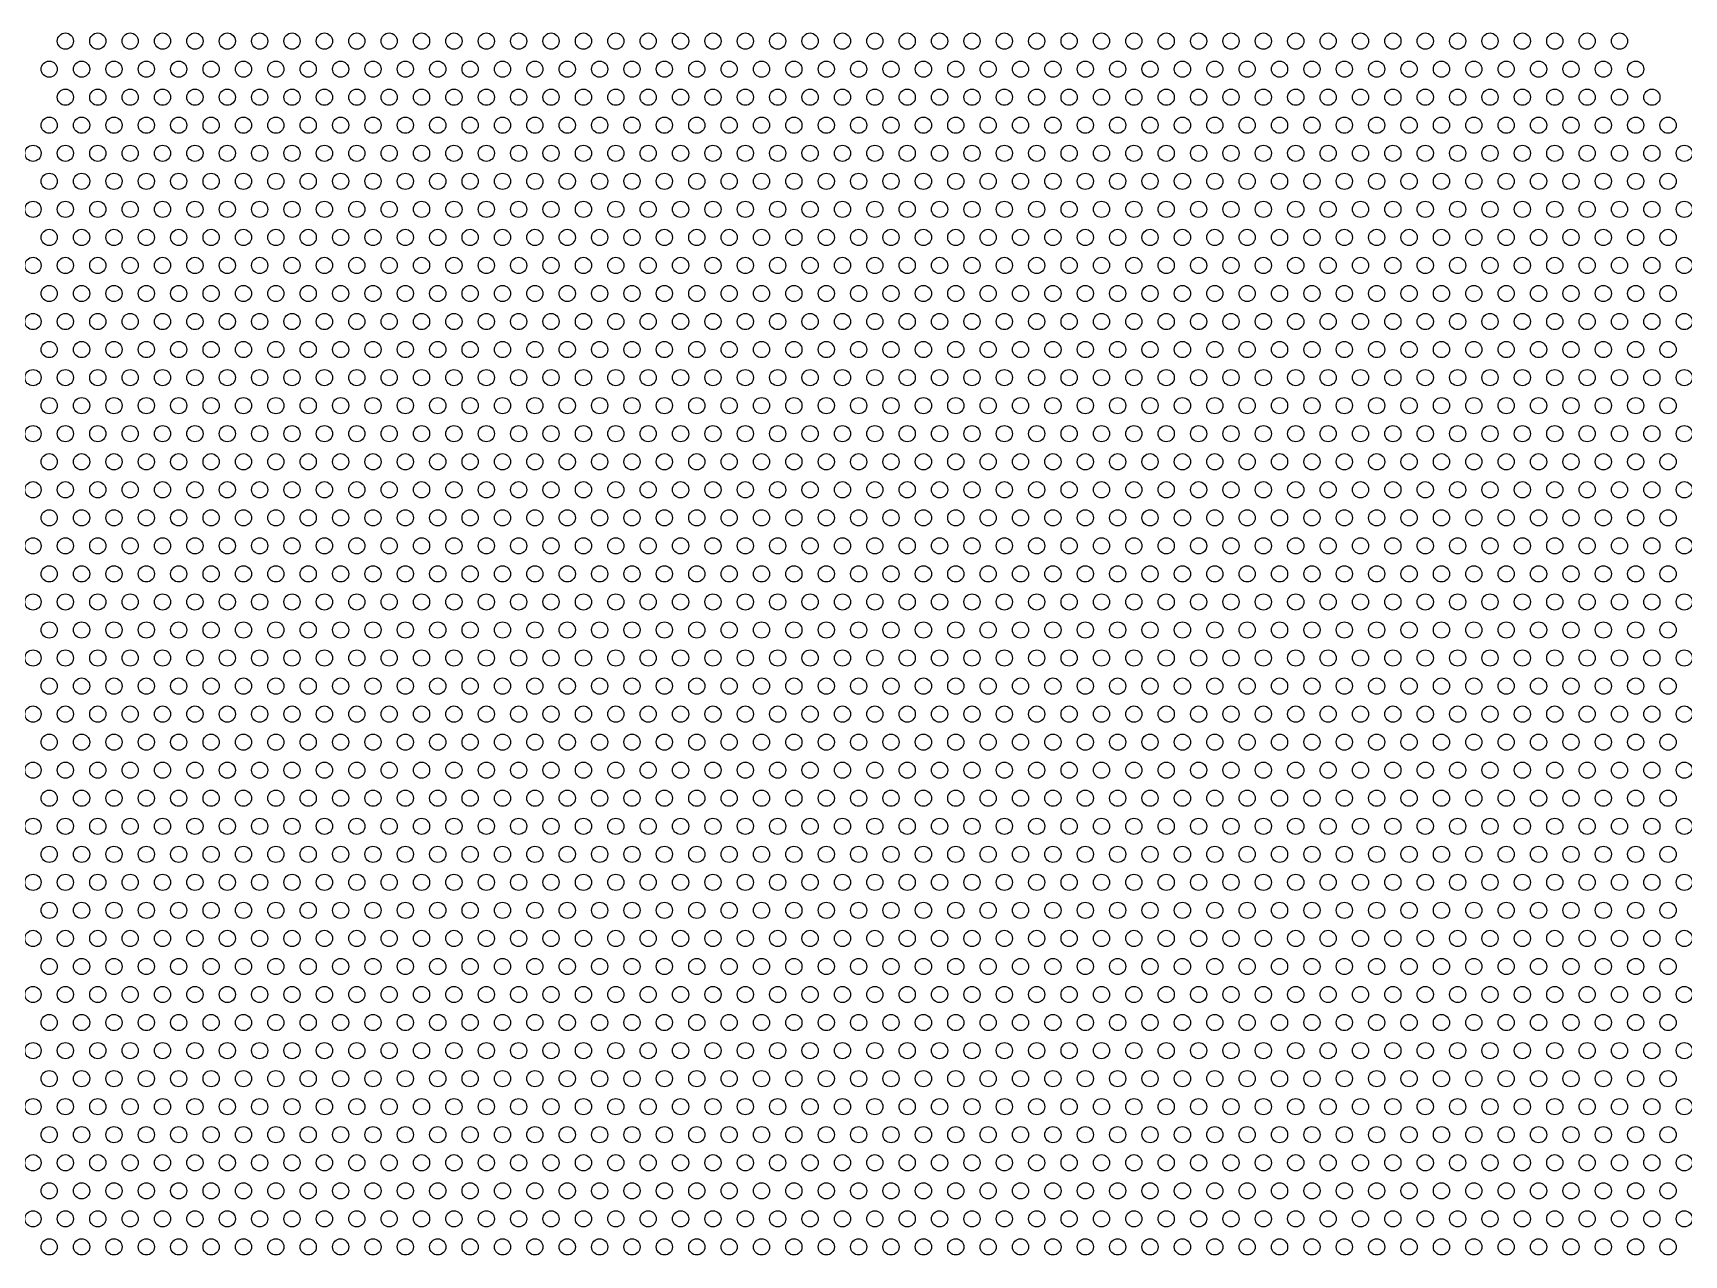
# Model space of a CAD drawing. Header units: millimetres. Extents: x -198 to 198, y 20 to 198.
# Drawn here: x -125.5 to -94.91, y 106.6 to 129.24 of the extents above; entities that cross this region are included whole.
import ezdxf

# ---------------------------------------------------------------- set-up
doc = ezdxf.new("R2010")
doc.units = ezdxf.units.MM
doc.layers.add('MechanicalLayers2', color=7, linetype='Continuous')

msp = doc.modelspace()

# ---------------------------------------------------------------- linework, layer by layer
at = {"layer": 'MechanicalLayers2'}
for centre in [(-124.9, 129.09), (-124.3, 129.09), (-123.7, 129.09), (-123.1, 129.09), (-122.5, 129.09), (-121.9, 129.09), (-121.3, 129.09), (-120.7, 129.09), (-120.1, 129.09), (-119.5, 129.09), (-118.9, 129.09), (-118.3, 129.09), (-117.7, 129.09), (-117.1, 129.09), (-116.5, 129.09), (-115.9, 129.09), (-115.3, 129.09), (-114.7, 129.09), (-114.1, 129.09), (-113.5, 129.09), (-112.9, 129.09), (-112.3, 129.09), (-111.7, 129.09), (-111.1, 129.09), (-110.5, 129.09), (-109.9, 129.09), (-109.3, 129.09), (-108.7, 129.09), (-108.1, 129.09), (-107.5, 129.09), (-106.9, 129.09), (-106.3, 129.09), (-105.7, 129.09), (-105.1, 129.09), (-104.5, 129.09), (-103.9, 129.09), (-103.3, 129.09), (-102.7, 129.09), (-102.1, 129.09), (-101.5, 129.09), (-100.9, 129.09), (-100.3, 129.09), (-99.7, 129.09), (-99.1, 129.09), (-98.5, 129.09), (-97.9, 129.09), (-97.3, 129.09), (-96.7, 129.09), (-96.1, 129.09), (-125.2, 128.57), (-124.6, 128.57), (-124, 128.57), (-123.4, 128.57), (-122.8, 128.57), (-122.2, 128.57), (-121.6, 128.57), (-121, 128.57), (-120.4, 128.57), (-119.8, 128.57), (-119.2, 128.57), (-118.6, 128.57), (-118, 128.57), (-117.4, 128.57), (-116.8, 128.57), (-116.2, 128.57), (-115.6, 128.57), (-115, 128.57), (-114.4, 128.57), (-113.8, 128.57), (-113.2, 128.57), (-112.6, 128.57), (-112, 128.57), (-111.4, 128.57), (-110.8, 128.57), (-110.2, 128.57), (-109.6, 128.57), (-109, 128.57), (-108.4, 128.57), (-107.8, 128.57), (-107.2, 128.57), (-106.6, 128.57), (-106, 128.57), (-105.4, 128.57), (-104.8, 128.57), (-104.2, 128.57), (-103.6, 128.57), (-103, 128.57), (-102.4, 128.57), (-101.8, 128.57), (-101.2, 128.57), (-100.6, 128.57), (-100, 128.57), (-99.4, 128.57), (-98.8, 128.57), (-98.2, 128.57), (-97.6, 128.57), (-97, 128.57), (-96.4, 128.57), (-95.8, 128.57), (-124.9, 128.05), (-124.3, 128.05), (-123.7, 128.05), (-123.1, 128.05), (-122.5, 128.05), (-121.9, 128.05), (-121.3, 128.05), (-120.7, 128.05), (-120.1, 128.05), (-119.5, 128.05), (-118.9, 128.05), (-118.3, 128.05), (-117.7, 128.05), (-117.1, 128.05), (-116.5, 128.05), (-115.9, 128.05), (-115.3, 128.05), (-114.7, 128.05), (-114.1, 128.05), (-113.5, 128.05), (-112.9, 128.05), (-112.3, 128.05), (-111.7, 128.05), (-111.1, 128.05), (-110.5, 128.05), (-109.9, 128.05), (-109.3, 128.05), (-108.7, 128.05), (-108.1, 128.05), (-107.5, 128.05), (-106.9, 128.05), (-106.3, 128.05), (-105.7, 128.05), (-105.1, 128.05), (-104.5, 128.05), (-103.9, 128.05), (-103.3, 128.05), (-102.7, 128.05), (-102.1, 128.05), (-101.5, 128.05), (-100.9, 128.05), (-100.3, 128.05), (-99.7, 128.05), (-99.1, 128.05), (-98.5, 128.05), (-97.9, 128.05), (-97.3, 128.05), (-96.7, 128.05), (-96.1, 128.05), (-95.5, 128.05), (-125.2, 127.531), (-124.6, 127.531), (-124, 127.531), (-123.4, 127.531), (-122.8, 127.531), (-122.2, 127.531), (-121.6, 127.531), (-121, 127.531), (-120.4, 127.531), (-119.8, 127.531), (-119.2, 127.531), (-118.6, 127.531), (-118, 127.531), (-117.4, 127.531), (-116.8, 127.531), (-116.2, 127.531), (-115.6, 127.531), (-115, 127.531), (-114.4, 127.531), (-113.8, 127.531), (-113.2, 127.531), (-112.6, 127.531), (-112, 127.531), (-111.4, 127.531), (-110.8, 127.531), (-110.2, 127.531), (-109.6, 127.531), (-109, 127.531), (-108.4, 127.531), (-107.8, 127.531), (-107.2, 127.531), (-106.6, 127.531), (-106, 127.531), (-105.4, 127.531), (-104.8, 127.531), (-104.2, 127.531), (-103.6, 127.531), (-103, 127.531), (-102.4, 127.531), (-101.8, 127.531), (-101.2, 127.531), (-100.6, 127.531), (-100, 127.531), (-99.4, 127.531), (-98.8, 127.531), (-98.2, 127.531), (-97.6, 127.531), (-97, 127.531), (-96.4, 127.531), (-95.8, 127.531), (-95.2, 127.531), (-125.5, 127.011), (-124.9, 127.011), (-124.3, 127.011), (-123.7, 127.011), (-123.1, 127.011), (-122.5, 127.011), (-121.9, 127.011), (-121.3, 127.011), (-120.7, 127.011), (-120.1, 127.011), (-119.5, 127.011), (-118.9, 127.011), (-118.3, 127.011), (-117.7, 127.011), (-117.1, 127.011), (-116.5, 127.011), (-115.9, 127.011), (-115.3, 127.011), (-114.7, 127.011), (-114.1, 127.011), (-113.5, 127.011), (-112.9, 127.011), (-112.3, 127.011), (-111.7, 127.011), (-111.1, 127.011), (-110.5, 127.011), (-109.9, 127.011), (-109.3, 127.011), (-108.7, 127.011), (-108.1, 127.011), (-107.5, 127.011), (-106.9, 127.011), (-106.3, 127.011), (-105.7, 127.011), (-105.1, 127.011), (-104.5, 127.011), (-103.9, 127.011), (-103.3, 127.011), (-102.7, 127.011), (-102.1, 127.011), (-101.5, 127.011), (-100.9, 127.011), (-100.3, 127.011), (-99.7, 127.011), (-99.1, 127.011), (-98.5, 127.011), (-97.9, 127.011), (-97.3, 127.011), (-96.7, 127.011), (-96.1, 127.011), (-95.5, 127.011), (-94.9, 127.011), (-125.2, 126.492), (-124.6, 126.492), (-124, 126.492), (-123.4, 126.492), (-122.8, 126.492), (-122.2, 126.492), (-121.6, 126.492), (-121, 126.492), (-120.4, 126.492), (-119.8, 126.492), (-119.2, 126.492), (-118.6, 126.492), (-118, 126.492), (-117.4, 126.492), (-116.8, 126.492), (-116.2, 126.492), (-115.6, 126.492), (-115, 126.492), (-114.4, 126.492), (-113.8, 126.492), (-113.2, 126.492), (-112.6, 126.492), (-112, 126.492), (-111.4, 126.492), (-110.8, 126.492), (-110.2, 126.492), (-109.6, 126.492), (-109, 126.492), (-108.4, 126.492), (-107.8, 126.492), (-107.2, 126.492), (-106.6, 126.492), (-106, 126.492), (-105.4, 126.492), (-104.8, 126.492), (-104.2, 126.492), (-103.6, 126.492), (-103, 126.492), (-102.4, 126.492), (-101.8, 126.492), (-101.2, 126.492), (-100.6, 126.492), (-100, 126.492), (-99.4, 126.492), (-98.8, 126.492), (-98.2, 126.492), (-97.6, 126.492), (-97, 126.492), (-96.4, 126.492), (-95.8, 126.492), (-95.2, 126.492), (-125.5, 125.972), (-124.9, 125.972), (-124.3, 125.972), (-123.7, 125.972), (-123.1, 125.972), (-122.5, 125.972), (-121.9, 125.972), (-121.3, 125.972), (-120.7, 125.972), (-120.1, 125.972), (-119.5, 125.972), (-118.9, 125.972), (-118.3, 125.972), (-117.7, 125.972), (-117.1, 125.972), (-116.5, 125.972), (-115.9, 125.972), (-115.3, 125.972), (-114.7, 125.972), (-114.1, 125.972), (-113.5, 125.972), (-112.9, 125.972), (-112.3, 125.972), (-111.7, 125.972), (-111.1, 125.972), (-110.5, 125.972), (-109.9, 125.972), (-109.3, 125.972), (-108.7, 125.972), (-108.1, 125.972), (-107.5, 125.972), (-106.9, 125.972), (-106.3, 125.972), (-105.7, 125.972), (-105.1, 125.972), (-104.5, 125.972), (-103.9, 125.972), (-103.3, 125.972), (-102.7, 125.972), (-102.1, 125.972), (-101.5, 125.972), (-100.9, 125.972), (-100.3, 125.972), (-99.7, 125.972), (-99.1, 125.972), (-98.5, 125.972), (-97.9, 125.972), (-97.3, 125.972), (-96.7, 125.972), (-96.1, 125.972), (-95.5, 125.972), (-94.9, 125.972), (-125.2, 125.452), (-124.6, 125.452), (-124, 125.452), (-123.4, 125.452), (-122.8, 125.452), (-122.2, 125.452), (-121.6, 125.452), (-121, 125.452), (-120.4, 125.452), (-119.8, 125.452), (-119.2, 125.452), (-118.6, 125.452), (-118, 125.452), (-117.4, 125.452), (-116.8, 125.452), (-116.2, 125.452), (-115.6, 125.452), (-115, 125.452), (-114.4, 125.452), (-113.8, 125.452), (-113.2, 125.452), (-112.6, 125.452), (-112, 125.452), (-111.4, 125.452), (-110.8, 125.452), (-110.2, 125.452), (-109.6, 125.452), (-109, 125.452), (-108.4, 125.452), (-107.8, 125.452), (-107.2, 125.452), (-106.6, 125.452), (-106, 125.452), (-105.4, 125.452), (-104.8, 125.452), (-104.2, 125.452), (-103.6, 125.452), (-103, 125.452), (-102.4, 125.452), (-101.8, 125.452), (-101.2, 125.452), (-100.6, 125.452), (-100, 125.452), (-99.4, 125.452), (-98.8, 125.452), (-98.2, 125.452), (-97.6, 125.452), (-97, 125.452), (-96.4, 125.452), (-95.8, 125.452), (-95.2, 125.452), (-125.5, 124.933), (-124.9, 124.933), (-124.3, 124.933), (-123.7, 124.933), (-123.1, 124.933), (-122.5, 124.933), (-121.9, 124.933), (-121.3, 124.933), (-120.7, 124.933), (-120.1, 124.933), (-119.5, 124.933), (-118.9, 124.933), (-118.3, 124.933), (-117.7, 124.933), (-117.1, 124.933), (-116.5, 124.933), (-115.9, 124.933), (-115.3, 124.933), (-114.7, 124.933), (-114.1, 124.933), (-113.5, 124.933), (-112.9, 124.933), (-112.3, 124.933), (-111.7, 124.933), (-111.1, 124.933), (-110.5, 124.933), (-109.9, 124.933), (-109.3, 124.933), (-108.7, 124.933), (-108.1, 124.933), (-107.5, 124.933), (-106.9, 124.933), (-106.3, 124.933), (-105.7, 124.933), (-105.1, 124.933), (-104.5, 124.933), (-103.9, 124.933), (-103.3, 124.933), (-102.7, 124.933), (-102.1, 124.933), (-101.5, 124.933), (-100.9, 124.933), (-100.3, 124.933), (-99.7, 124.933), (-99.1, 124.933), (-98.5, 124.933), (-97.9, 124.933), (-97.3, 124.933), (-96.7, 124.933), (-96.1, 124.933), (-95.5, 124.933), (-94.9, 124.933), (-125.2, 124.413), (-124.6, 124.413), (-124, 124.413), (-123.4, 124.413), (-122.8, 124.413), (-122.2, 124.413), (-121.6, 124.413), (-121, 124.413), (-120.4, 124.413), (-119.8, 124.413), (-119.2, 124.413), (-118.6, 124.413), (-118, 124.413), (-117.4, 124.413), (-116.8, 124.413), (-116.2, 124.413), (-115.6, 124.413), (-115, 124.413), (-114.4, 124.413), (-113.8, 124.413), (-113.2, 124.413), (-112.6, 124.413), (-112, 124.413), (-111.4, 124.413), (-110.8, 124.413), (-110.2, 124.413), (-109.6, 124.413), (-109, 124.413), (-108.4, 124.413), (-107.8, 124.413), (-107.2, 124.413), (-106.6, 124.413), (-106, 124.413), (-105.4, 124.413), (-104.8, 124.413), (-104.2, 124.413), (-103.6, 124.413), (-103, 124.413), (-102.4, 124.413), (-101.8, 124.413), (-101.2, 124.413), (-100.6, 124.413), (-100, 124.413), (-99.4, 124.413), (-98.8, 124.413), (-98.2, 124.413), (-97.6, 124.413), (-97, 124.413), (-96.4, 124.413), (-95.8, 124.413), (-95.2, 124.413), (-125.5, 123.893), (-124.9, 123.893), (-124.3, 123.893), (-123.7, 123.893), (-123.1, 123.893), (-122.5, 123.893), (-121.9, 123.893), (-121.3, 123.893), (-120.7, 123.893), (-120.1, 123.893), (-119.5, 123.893), (-118.9, 123.893), (-118.3, 123.893), (-117.7, 123.893), (-117.1, 123.893), (-116.5, 123.893), (-115.9, 123.893), (-115.3, 123.893), (-114.7, 123.893), (-114.1, 123.893), (-113.5, 123.893), (-112.9, 123.893), (-112.3, 123.893), (-111.7, 123.893), (-111.1, 123.893), (-110.5, 123.893), (-109.9, 123.893), (-109.3, 123.893), (-108.7, 123.893), (-108.1, 123.893), (-107.5, 123.893), (-106.9, 123.893), (-106.3, 123.893), (-105.7, 123.893), (-105.1, 123.893), (-104.5, 123.893), (-103.9, 123.893), (-103.3, 123.893), (-102.7, 123.893), (-102.1, 123.893), (-101.5, 123.893), (-100.9, 123.893), (-100.3, 123.893), (-99.7, 123.893), (-99.1, 123.893), (-98.5, 123.893), (-97.9, 123.893), (-97.3, 123.893), (-96.7, 123.893), (-96.1, 123.893), (-95.5, 123.893), (-94.9, 123.893), (-125.2, 123.374), (-124.6, 123.374), (-124, 123.374), (-123.4, 123.374), (-122.8, 123.374), (-122.2, 123.374), (-121.6, 123.374), (-121, 123.374), (-120.4, 123.374), (-119.8, 123.374), (-119.2, 123.374), (-118.6, 123.374), (-118, 123.374), (-117.4, 123.374), (-116.8, 123.374), (-116.2, 123.374), (-115.6, 123.374), (-115, 123.374), (-114.4, 123.374), (-113.8, 123.374), (-113.2, 123.374), (-112.6, 123.374), (-112, 123.374), (-111.4, 123.374), (-110.8, 123.374), (-110.2, 123.374), (-109.6, 123.374), (-109, 123.374), (-108.4, 123.374), (-107.8, 123.374), (-107.2, 123.374), (-106.6, 123.374), (-106, 123.374), (-105.4, 123.374), (-104.8, 123.374), (-104.2, 123.374), (-103.6, 123.374), (-103, 123.374), (-102.4, 123.374), (-101.8, 123.374), (-101.2, 123.374), (-100.6, 123.374), (-100, 123.374), (-99.4, 123.374), (-98.8, 123.374), (-98.2, 123.374), (-97.6, 123.374), (-97, 123.374), (-96.4, 123.374), (-95.8, 123.374), (-95.2, 123.374), (-125.5, 122.854), (-124.9, 122.854), (-124.3, 122.854), (-123.7, 122.854), (-123.1, 122.854), (-122.5, 122.854), (-121.9, 122.854), (-121.3, 122.854), (-120.7, 122.854), (-120.1, 122.854), (-119.5, 122.854), (-118.9, 122.854), (-118.3, 122.854), (-117.7, 122.854), (-117.1, 122.854), (-116.5, 122.854), (-115.9, 122.854), (-115.3, 122.854), (-114.7, 122.854), (-114.1, 122.854), (-113.5, 122.854), (-112.9, 122.854), (-112.3, 122.854), (-111.7, 122.854), (-111.1, 122.854), (-110.5, 122.854), (-109.9, 122.854), (-109.3, 122.854), (-108.7, 122.854), (-108.1, 122.854), (-107.5, 122.854), (-106.9, 122.854), (-106.3, 122.854), (-105.7, 122.854), (-105.1, 122.854), (-104.5, 122.854), (-103.9, 122.854), (-103.3, 122.854), (-102.7, 122.854), (-102.1, 122.854), (-101.5, 122.854), (-100.9, 122.854), (-100.3, 122.854), (-99.7, 122.854), (-99.1, 122.854), (-98.5, 122.854), (-97.9, 122.854), (-97.3, 122.854), (-96.7, 122.854), (-96.1, 122.854), (-95.5, 122.854), (-94.9, 122.854), (-125.2, 122.335), (-124.6, 122.335), (-124, 122.335), (-123.4, 122.335), (-122.8, 122.335), (-122.2, 122.335), (-121.6, 122.335), (-121, 122.335), (-120.4, 122.335), (-119.8, 122.335), (-119.2, 122.335), (-118.6, 122.335), (-118, 122.335), (-117.4, 122.335), (-116.8, 122.335), (-116.2, 122.335), (-115.6, 122.335), (-115, 122.335), (-114.4, 122.335), (-113.8, 122.335), (-113.2, 122.335), (-112.6, 122.335), (-112, 122.335), (-111.4, 122.335), (-110.8, 122.335), (-110.2, 122.335), (-109.6, 122.335), (-109, 122.335), (-108.4, 122.335), (-107.8, 122.335), (-107.2, 122.335), (-106.6, 122.335), (-106, 122.335), (-105.4, 122.335), (-104.8, 122.335), (-104.2, 122.335), (-103.6, 122.335), (-103, 122.335), (-102.4, 122.335), (-101.8, 122.335), (-101.2, 122.335), (-100.6, 122.335), (-100, 122.335), (-99.4, 122.335), (-98.8, 122.335), (-98.2, 122.335), (-97.6, 122.335), (-97, 122.335), (-96.4, 122.335), (-95.8, 122.335), (-95.2, 122.335), (-125.5, 121.815), (-124.9, 121.815), (-124.3, 121.815), (-123.7, 121.815), (-123.1, 121.815), (-122.5, 121.815), (-121.9, 121.815), (-121.3, 121.815), (-120.7, 121.815), (-120.1, 121.815), (-119.5, 121.815), (-118.9, 121.815), (-118.3, 121.815), (-117.7, 121.815), (-117.1, 121.815), (-116.5, 121.815), (-115.9, 121.815), (-115.3, 121.815), (-114.7, 121.815), (-114.1, 121.815), (-113.5, 121.815), (-112.9, 121.815), (-112.3, 121.815), (-111.7, 121.815), (-111.1, 121.815), (-110.5, 121.815), (-109.9, 121.815), (-109.3, 121.815), (-108.7, 121.815), (-108.1, 121.815), (-107.5, 121.815), (-106.9, 121.815), (-106.3, 121.815), (-105.7, 121.815), (-105.1, 121.815), (-104.5, 121.815), (-103.9, 121.815), (-103.3, 121.815), (-102.7, 121.815), (-102.1, 121.815), (-101.5, 121.815), (-100.9, 121.815), (-100.3, 121.815), (-99.7, 121.815), (-99.1, 121.815), (-98.5, 121.815), (-97.9, 121.815), (-97.3, 121.815), (-96.7, 121.815), (-96.1, 121.815), (-95.5, 121.815), (-94.9, 121.815), (-125.2, 121.295), (-124.6, 121.295), (-124, 121.295), (-123.4, 121.295), (-122.8, 121.295), (-122.2, 121.295), (-121.6, 121.295), (-121, 121.295), (-120.4, 121.295), (-119.8, 121.295), (-119.2, 121.295), (-118.6, 121.295), (-118, 121.295), (-117.4, 121.295), (-116.8, 121.295), (-116.2, 121.295), (-115.6, 121.295), (-115, 121.295), (-114.4, 121.295), (-113.8, 121.295), (-113.2, 121.295), (-112.6, 121.295), (-112, 121.295), (-111.4, 121.295), (-110.8, 121.295), (-110.2, 121.295), (-109.6, 121.295), (-109, 121.295), (-108.4, 121.295), (-107.8, 121.295), (-107.2, 121.295), (-106.6, 121.295), (-106, 121.295), (-105.4, 121.295), (-104.8, 121.295), (-104.2, 121.295), (-103.6, 121.295), (-103, 121.295), (-102.4, 121.295), (-101.8, 121.295), (-101.2, 121.295), (-100.6, 121.295), (-100, 121.295), (-99.4, 121.295), (-98.8, 121.295), (-98.2, 121.295), (-97.6, 121.295), (-97, 121.295), (-96.4, 121.295), (-95.8, 121.295), (-95.2, 121.295), (-125.5, 120.776), (-124.9, 120.776), (-124.3, 120.776), (-123.7, 120.776), (-123.1, 120.776), (-122.5, 120.776), (-121.9, 120.776), (-121.3, 120.776), (-120.7, 120.776), (-120.1, 120.776), (-119.5, 120.776), (-118.9, 120.776), (-118.3, 120.776), (-117.7, 120.776), (-117.1, 120.776), (-116.5, 120.776), (-115.9, 120.776), (-115.3, 120.776), (-114.7, 120.776), (-114.1, 120.776), (-113.5, 120.776), (-112.9, 120.776), (-112.3, 120.776), (-111.7, 120.776), (-111.1, 120.776), (-110.5, 120.776), (-109.9, 120.776), (-109.3, 120.776), (-108.7, 120.776), (-108.1, 120.776), (-107.5, 120.776), (-106.9, 120.776), (-106.3, 120.776), (-105.7, 120.776), (-105.1, 120.776), (-104.5, 120.776), (-103.9, 120.776), (-103.3, 120.776), (-102.7, 120.776), (-102.1, 120.776), (-101.5, 120.776), (-100.9, 120.776), (-100.3, 120.776), (-99.7, 120.776), (-99.1, 120.776), (-98.5, 120.776), (-97.9, 120.776), (-97.3, 120.776), (-96.7, 120.776), (-96.1, 120.776), (-95.5, 120.776), (-94.9, 120.776), (-125.2, 120.256), (-124.6, 120.256), (-124, 120.256), (-123.4, 120.256), (-122.8, 120.256), (-122.2, 120.256), (-121.6, 120.256), (-121, 120.256), (-120.4, 120.256), (-119.8, 120.256), (-119.2, 120.256), (-118.6, 120.256), (-118, 120.256), (-117.4, 120.256), (-116.8, 120.256), (-116.2, 120.256), (-115.6, 120.256), (-115, 120.256), (-114.4, 120.256), (-113.8, 120.256), (-113.2, 120.256), (-112.6, 120.256), (-112, 120.256), (-111.4, 120.256), (-110.8, 120.256), (-110.2, 120.256), (-109.6, 120.256), (-109, 120.256), (-108.4, 120.256), (-107.8, 120.256), (-107.2, 120.256), (-106.6, 120.256), (-106, 120.256), (-105.4, 120.256), (-104.8, 120.256), (-104.2, 120.256), (-103.6, 120.256), (-103, 120.256), (-102.4, 120.256), (-101.8, 120.256), (-101.2, 120.256), (-100.6, 120.256), (-100, 120.256), (-99.4, 120.256), (-98.8, 120.256), (-98.2, 120.256), (-97.6, 120.256), (-97, 120.256), (-96.4, 120.256), (-95.8, 120.256), (-95.2, 120.256), (-125.5, 119.737), (-124.9, 119.737), (-124.3, 119.737), (-123.7, 119.737), (-123.1, 119.737), (-122.5, 119.737), (-121.9, 119.737), (-121.3, 119.737), (-120.7, 119.737), (-120.1, 119.737), (-119.5, 119.737), (-118.9, 119.737), (-118.3, 119.737), (-117.7, 119.737), (-117.1, 119.737), (-116.5, 119.737), (-115.9, 119.737), (-115.3, 119.737), (-114.7, 119.737), (-114.1, 119.737), (-113.5, 119.737), (-112.9, 119.737), (-112.3, 119.737), (-111.7, 119.737), (-111.1, 119.737), (-110.5, 119.737), (-109.9, 119.737), (-109.3, 119.737), (-108.7, 119.737), (-108.1, 119.737), (-107.5, 119.737), (-106.9, 119.737), (-106.3, 119.737), (-105.7, 119.737), (-105.1, 119.737), (-104.5, 119.737), (-103.9, 119.737), (-103.3, 119.737), (-102.7, 119.737), (-102.1, 119.737), (-101.5, 119.737), (-100.9, 119.737), (-100.3, 119.737), (-99.7, 119.737), (-99.1, 119.737), (-98.5, 119.737), (-97.9, 119.737), (-97.3, 119.737), (-96.7, 119.737), (-96.1, 119.737), (-95.5, 119.737), (-94.9, 119.737), (-125.2, 119.217), (-124.6, 119.217), (-124, 119.217), (-123.4, 119.217), (-122.8, 119.217), (-122.2, 119.217), (-121.6, 119.217), (-121, 119.217), (-120.4, 119.217), (-119.8, 119.217), (-119.2, 119.217), (-118.6, 119.217), (-118, 119.217), (-117.4, 119.217), (-116.8, 119.217), (-116.2, 119.217), (-115.6, 119.217), (-115, 119.217), (-114.4, 119.217), (-113.8, 119.217), (-113.2, 119.217), (-112.6, 119.217), (-112, 119.217), (-111.4, 119.217), (-110.8, 119.217), (-110.2, 119.217), (-109.6, 119.217), (-109, 119.217), (-108.4, 119.217), (-107.8, 119.217), (-107.2, 119.217), (-106.6, 119.217), (-106, 119.217), (-105.4, 119.217), (-104.8, 119.217), (-104.2, 119.217), (-103.6, 119.217), (-103, 119.217), (-102.4, 119.217), (-101.8, 119.217), (-101.2, 119.217), (-100.6, 119.217), (-100, 119.217), (-99.4, 119.217), (-98.8, 119.217), (-98.2, 119.217), (-97.6, 119.217), (-97, 119.217), (-96.4, 119.217), (-95.8, 119.217), (-95.2, 119.217), (-125.5, 118.697), (-124.9, 118.697), (-124.3, 118.697), (-123.7, 118.697), (-123.1, 118.697), (-122.5, 118.697), (-121.9, 118.697), (-121.3, 118.697), (-120.7, 118.697), (-120.1, 118.697), (-119.5, 118.697), (-118.9, 118.697), (-118.3, 118.697), (-117.7, 118.697), (-117.1, 118.697), (-116.5, 118.697), (-115.9, 118.697), (-115.3, 118.697), (-114.7, 118.697), (-114.1, 118.697), (-113.5, 118.697), (-112.9, 118.697), (-112.3, 118.697), (-111.7, 118.697), (-111.1, 118.697), (-110.5, 118.697), (-109.9, 118.697), (-109.3, 118.697), (-108.7, 118.697), (-108.1, 118.697), (-107.5, 118.697), (-106.9, 118.697), (-106.3, 118.697), (-105.7, 118.697), (-105.1, 118.697), (-104.5, 118.697), (-103.9, 118.697), (-103.3, 118.697), (-102.7, 118.697), (-102.1, 118.697), (-101.5, 118.697), (-100.9, 118.697), (-100.3, 118.697), (-99.7, 118.697), (-99.1, 118.697), (-98.5, 118.697), (-97.9, 118.697), (-97.3, 118.697), (-96.7, 118.697), (-96.1, 118.697), (-95.5, 118.697), (-94.9, 118.697), (-125.2, 118.178), (-124.6, 118.178), (-124, 118.178), (-123.4, 118.178), (-122.8, 118.178), (-122.2, 118.178), (-121.6, 118.178), (-121, 118.178), (-120.4, 118.178), (-119.8, 118.178), (-119.2, 118.178), (-118.6, 118.178), (-118, 118.178), (-117.4, 118.178), (-116.8, 118.178), (-116.2, 118.178), (-115.6, 118.178), (-115, 118.178), (-114.4, 118.178), (-113.8, 118.178), (-113.2, 118.178), (-112.6, 118.178), (-112, 118.178), (-111.4, 118.178), (-110.8, 118.178), (-110.2, 118.178), (-109.6, 118.178), (-109, 118.178), (-108.4, 118.178), (-107.8, 118.178), (-107.2, 118.178), (-106.6, 118.178), (-106, 118.178), (-105.4, 118.178), (-104.8, 118.178), (-104.2, 118.178), (-103.6, 118.178), (-103, 118.178), (-102.4, 118.178), (-101.8, 118.178), (-101.2, 118.178), (-100.6, 118.178), (-100, 118.178), (-99.4, 118.178), (-98.8, 118.178), (-98.2, 118.178), (-97.6, 118.178), (-97, 118.178), (-96.4, 118.178), (-95.8, 118.178), (-95.2, 118.178), (-125.5, 117.658), (-124.9, 117.658), (-124.3, 117.658), (-123.7, 117.658), (-123.1, 117.658), (-122.5, 117.658), (-121.9, 117.658), (-121.3, 117.658), (-120.7, 117.658), (-120.1, 117.658), (-119.5, 117.658), (-118.9, 117.658), (-118.3, 117.658), (-117.7, 117.658), (-117.1, 117.658), (-116.5, 117.658), (-115.9, 117.658), (-115.3, 117.658), (-114.7, 117.658), (-114.1, 117.658), (-113.5, 117.658), (-112.9, 117.658), (-112.3, 117.658), (-111.7, 117.658), (-111.1, 117.658), (-110.5, 117.658), (-109.9, 117.658), (-109.3, 117.658), (-108.7, 117.658), (-108.1, 117.658), (-107.5, 117.658), (-106.9, 117.658), (-106.3, 117.658), (-105.7, 117.658), (-105.1, 117.658), (-104.5, 117.658), (-103.9, 117.658), (-103.3, 117.658), (-102.7, 117.658), (-102.1, 117.658), (-101.5, 117.658), (-100.9, 117.658), (-100.3, 117.658), (-99.7, 117.658), (-99.1, 117.658), (-98.5, 117.658), (-97.9, 117.658), (-97.3, 117.658), (-96.7, 117.658), (-96.1, 117.658), (-95.5, 117.658), (-94.9, 117.658), (-125.2, 117.138), (-124.6, 117.138), (-124, 117.138), (-123.4, 117.138), (-122.8, 117.138), (-122.2, 117.138), (-121.6, 117.138), (-121, 117.138), (-120.4, 117.138), (-119.8, 117.138), (-119.2, 117.138), (-118.6, 117.138), (-118, 117.138), (-117.4, 117.138), (-116.8, 117.138), (-116.2, 117.138), (-115.6, 117.138), (-115, 117.138), (-114.4, 117.138), (-113.8, 117.138), (-113.2, 117.138), (-112.6, 117.138), (-112, 117.138), (-111.4, 117.138), (-110.8, 117.138), (-110.2, 117.138), (-109.6, 117.138), (-109, 117.138), (-108.4, 117.138), (-107.8, 117.138), (-107.2, 117.138), (-106.6, 117.138), (-106, 117.138), (-105.4, 117.138), (-104.8, 117.138), (-104.2, 117.138), (-103.6, 117.138), (-103, 117.138), (-102.4, 117.138), (-101.8, 117.138), (-101.2, 117.138), (-100.6, 117.138), (-100, 117.138), (-99.4, 117.138), (-98.8, 117.138), (-98.2, 117.138), (-97.6, 117.138), (-97, 117.138), (-96.4, 117.138), (-95.8, 117.138), (-95.2, 117.138), (-125.5, 116.619), (-124.9, 116.619), (-124.3, 116.619), (-123.7, 116.619), (-123.1, 116.619), (-122.5, 116.619), (-121.9, 116.619), (-121.3, 116.619), (-120.7, 116.619), (-120.1, 116.619), (-119.5, 116.619), (-118.9, 116.619), (-118.3, 116.619), (-117.7, 116.619), (-117.1, 116.619), (-116.5, 116.619), (-115.9, 116.619), (-115.3, 116.619), (-114.7, 116.619), (-114.1, 116.619), (-113.5, 116.619), (-112.9, 116.619), (-112.3, 116.619), (-111.7, 116.619), (-111.1, 116.619), (-110.5, 116.619), (-109.9, 116.619), (-109.3, 116.619), (-108.7, 116.619), (-108.1, 116.619), (-107.5, 116.619), (-106.9, 116.619), (-106.3, 116.619), (-105.7, 116.619), (-105.1, 116.619), (-104.5, 116.619), (-103.9, 116.619), (-103.3, 116.619), (-102.7, 116.619), (-102.1, 116.619), (-101.5, 116.619), (-100.9, 116.619), (-100.3, 116.619), (-99.7, 116.619), (-99.1, 116.619), (-98.5, 116.619), (-97.9, 116.619), (-97.3, 116.619), (-96.7, 116.619), (-96.1, 116.619), (-95.5, 116.619), (-94.9, 116.619), (-125.2, 116.099), (-124.6, 116.099), (-124, 116.099), (-123.4, 116.099), (-122.8, 116.099), (-122.2, 116.099), (-121.6, 116.099), (-121, 116.099), (-120.4, 116.099), (-119.8, 116.099), (-119.2, 116.099), (-118.6, 116.099), (-118, 116.099), (-117.4, 116.099), (-116.8, 116.099), (-116.2, 116.099), (-115.6, 116.099), (-115, 116.099), (-114.4, 116.099), (-113.8, 116.099), (-113.2, 116.099), (-112.6, 116.099), (-112, 116.099), (-111.4, 116.099), (-110.8, 116.099), (-110.2, 116.099), (-109.6, 116.099), (-109, 116.099), (-108.4, 116.099), (-107.8, 116.099), (-107.2, 116.099), (-106.6, 116.099), (-106, 116.099), (-105.4, 116.099), (-104.8, 116.099), (-104.2, 116.099), (-103.6, 116.099), (-103, 116.099), (-102.4, 116.099), (-101.8, 116.099), (-101.2, 116.099), (-100.6, 116.099), (-100, 116.099), (-99.4, 116.099), (-98.8, 116.099), (-98.2, 116.099), (-97.6, 116.099), (-97, 116.099), (-96.4, 116.099), (-95.8, 116.099), (-95.2, 116.099), (-125.5, 115.58), (-124.9, 115.58), (-124.3, 115.58), (-123.7, 115.58), (-123.1, 115.58), (-122.5, 115.58), (-121.9, 115.58), (-121.3, 115.58), (-120.7, 115.58), (-120.1, 115.58), (-119.5, 115.58), (-118.9, 115.58), (-118.3, 115.58), (-117.7, 115.58), (-117.1, 115.58), (-116.5, 115.58), (-115.9, 115.58), (-115.3, 115.58), (-114.7, 115.58), (-114.1, 115.58), (-113.5, 115.58), (-112.9, 115.58), (-112.3, 115.58), (-111.7, 115.58), (-111.1, 115.58), (-110.5, 115.58), (-109.9, 115.58), (-109.3, 115.58), (-108.7, 115.58), (-108.1, 115.58), (-107.5, 115.58), (-106.9, 115.58), (-106.3, 115.58), (-105.7, 115.58), (-105.1, 115.58), (-104.5, 115.58), (-103.9, 115.58), (-103.3, 115.58), (-102.7, 115.58), (-102.1, 115.58), (-101.5, 115.58), (-100.9, 115.58), (-100.3, 115.58), (-99.7, 115.58), (-99.1, 115.58), (-98.5, 115.58), (-97.9, 115.58), (-97.3, 115.58), (-96.7, 115.58), (-96.1, 115.58), (-95.5, 115.58), (-94.9, 115.58), (-125.2, 115.06), (-124.6, 115.06), (-124, 115.06), (-123.4, 115.06), (-122.8, 115.06), (-122.2, 115.06), (-121.6, 115.06), (-121, 115.06), (-120.4, 115.06), (-119.8, 115.06), (-119.2, 115.06), (-118.6, 115.06), (-118, 115.06), (-117.4, 115.06), (-116.8, 115.06), (-116.2, 115.06), (-115.6, 115.06), (-115, 115.06), (-114.4, 115.06), (-113.8, 115.06), (-113.2, 115.06), (-112.6, 115.06), (-112, 115.06), (-111.4, 115.06), (-110.8, 115.06), (-110.2, 115.06), (-109.6, 115.06), (-109, 115.06), (-108.4, 115.06), (-107.8, 115.06), (-107.2, 115.06), (-106.6, 115.06), (-106, 115.06), (-105.4, 115.06), (-104.8, 115.06), (-104.2, 115.06), (-103.6, 115.06), (-103, 115.06), (-102.4, 115.06), (-101.8, 115.06), (-101.2, 115.06), (-100.6, 115.06), (-100, 115.06), (-99.4, 115.06), (-98.8, 115.06), (-98.2, 115.06), (-97.6, 115.06), (-97, 115.06), (-96.4, 115.06), (-95.8, 115.06), (-95.2, 115.06), (-125.5, 114.54), (-124.9, 114.54), (-124.3, 114.54), (-123.7, 114.54), (-123.1, 114.54), (-122.5, 114.54), (-121.9, 114.54), (-121.3, 114.54), (-120.7, 114.54), (-120.1, 114.54), (-119.5, 114.54), (-118.9, 114.54), (-118.3, 114.54), (-117.7, 114.54), (-117.1, 114.54), (-116.5, 114.54), (-115.9, 114.54), (-115.3, 114.54), (-114.7, 114.54), (-114.1, 114.54), (-113.5, 114.54), (-112.9, 114.54), (-112.3, 114.54), (-111.7, 114.54), (-111.1, 114.54), (-110.5, 114.54), (-109.9, 114.54), (-109.3, 114.54), (-108.7, 114.54), (-108.1, 114.54), (-107.5, 114.54), (-106.9, 114.54), (-106.3, 114.54), (-105.7, 114.54), (-105.1, 114.54), (-104.5, 114.54), (-103.9, 114.54), (-103.3, 114.54), (-102.7, 114.54), (-102.1, 114.54), (-101.5, 114.54), (-100.9, 114.54), (-100.3, 114.54), (-99.7, 114.54), (-99.1, 114.54), (-98.5, 114.54), (-97.9, 114.54), (-97.3, 114.54), (-96.7, 114.54), (-96.1, 114.54), (-95.5, 114.54), (-94.9, 114.54), (-125.2, 114.021), (-124.6, 114.021), (-124, 114.021), (-123.4, 114.021), (-122.8, 114.021), (-122.2, 114.021), (-121.6, 114.021), (-121, 114.021), (-120.4, 114.021), (-119.8, 114.021), (-119.2, 114.021), (-118.6, 114.021), (-118, 114.021), (-117.4, 114.021), (-116.8, 114.021), (-116.2, 114.021), (-115.6, 114.021), (-115, 114.021), (-114.4, 114.021), (-113.8, 114.021), (-113.2, 114.021), (-112.6, 114.021), (-112, 114.021), (-111.4, 114.021), (-110.8, 114.021), (-110.2, 114.021), (-109.6, 114.021), (-109, 114.021), (-108.4, 114.021), (-107.8, 114.021), (-107.2, 114.021), (-106.6, 114.021), (-106, 114.021), (-105.4, 114.021), (-104.8, 114.021), (-104.2, 114.021), (-103.6, 114.021), (-103, 114.021), (-102.4, 114.021), (-101.8, 114.021), (-101.2, 114.021), (-100.6, 114.021), (-100, 114.021), (-99.4, 114.021), (-98.8, 114.021), (-98.2, 114.021), (-97.6, 114.021), (-97, 114.021), (-96.4, 114.021), (-95.8, 114.021), (-95.2, 114.021), (-125.5, 113.501), (-124.9, 113.501), (-124.3, 113.501), (-123.7, 113.501), (-123.1, 113.501), (-122.5, 113.501), (-121.9, 113.501), (-121.3, 113.501), (-120.7, 113.501), (-120.1, 113.501), (-119.5, 113.501), (-118.9, 113.501), (-118.3, 113.501), (-117.7, 113.501), (-117.1, 113.501), (-116.5, 113.501), (-115.9, 113.501), (-115.3, 113.501), (-114.7, 113.501), (-114.1, 113.501), (-113.5, 113.501), (-112.9, 113.501), (-112.3, 113.501), (-111.7, 113.501), (-111.1, 113.501), (-110.5, 113.501), (-109.9, 113.501), (-109.3, 113.501), (-108.7, 113.501), (-108.1, 113.501), (-107.5, 113.501), (-106.9, 113.501), (-106.3, 113.501), (-105.7, 113.501), (-105.1, 113.501), (-104.5, 113.501), (-103.9, 113.501), (-103.3, 113.501), (-102.7, 113.501), (-102.1, 113.501), (-101.5, 113.501), (-100.9, 113.501), (-100.3, 113.501), (-99.7, 113.501), (-99.1, 113.501), (-98.5, 113.501), (-97.9, 113.501), (-97.3, 113.501), (-96.7, 113.501), (-96.1, 113.501), (-95.5, 113.501), (-94.9, 113.501), (-125.2, 112.982), (-124.6, 112.982), (-124, 112.982), (-123.4, 112.982), (-122.8, 112.982), (-122.2, 112.982), (-121.6, 112.982), (-121, 112.982), (-120.4, 112.982), (-119.8, 112.982), (-119.2, 112.982), (-118.6, 112.982), (-118, 112.982), (-117.4, 112.982), (-116.8, 112.982), (-116.2, 112.982), (-115.6, 112.982), (-115, 112.982), (-114.4, 112.982), (-113.8, 112.982), (-113.2, 112.982), (-112.6, 112.982), (-112, 112.982), (-111.4, 112.982), (-110.8, 112.982), (-110.2, 112.982), (-109.6, 112.982), (-109, 112.982), (-108.4, 112.982), (-107.8, 112.982), (-107.2, 112.982), (-106.6, 112.982), (-106, 112.982), (-105.4, 112.982), (-104.8, 112.982), (-104.2, 112.982), (-103.6, 112.982), (-103, 112.982), (-102.4, 112.982), (-101.8, 112.982), (-101.2, 112.982), (-100.6, 112.982), (-100, 112.982), (-99.4, 112.982), (-98.8, 112.982), (-98.2, 112.982), (-97.6, 112.982), (-97, 112.982), (-96.4, 112.982), (-95.8, 112.982), (-95.2, 112.982), (-125.5, 112.462), (-124.9, 112.462), (-124.3, 112.462), (-123.7, 112.462), (-123.1, 112.462), (-122.5, 112.462), (-121.9, 112.462), (-121.3, 112.462), (-120.7, 112.462), (-120.1, 112.462), (-119.5, 112.462), (-118.9, 112.462), (-118.3, 112.462), (-117.7, 112.462), (-117.1, 112.462), (-116.5, 112.462), (-115.9, 112.462), (-115.3, 112.462), (-114.7, 112.462), (-114.1, 112.462), (-113.5, 112.462), (-112.9, 112.462), (-112.3, 112.462), (-111.7, 112.462), (-111.1, 112.462), (-110.5, 112.462), (-109.9, 112.462), (-109.3, 112.462), (-108.7, 112.462), (-108.1, 112.462), (-107.5, 112.462), (-106.9, 112.462), (-106.3, 112.462), (-105.7, 112.462), (-105.1, 112.462), (-104.5, 112.462), (-103.9, 112.462), (-103.3, 112.462), (-102.7, 112.462), (-102.1, 112.462), (-101.5, 112.462), (-100.9, 112.462), (-100.3, 112.462), (-99.7, 112.462), (-99.1, 112.462), (-98.5, 112.462), (-97.9, 112.462), (-97.3, 112.462), (-96.7, 112.462), (-96.1, 112.462), (-95.5, 112.462), (-94.9, 112.462), (-125.2, 111.942), (-124.6, 111.942), (-124, 111.942), (-123.4, 111.942), (-122.8, 111.942), (-122.2, 111.942), (-121.6, 111.942), (-121, 111.942), (-120.4, 111.942), (-119.8, 111.942), (-119.2, 111.942), (-118.6, 111.942), (-118, 111.942), (-117.4, 111.942), (-116.8, 111.942), (-116.2, 111.942), (-115.6, 111.942), (-115, 111.942), (-114.4, 111.942), (-113.8, 111.942), (-113.2, 111.942), (-112.6, 111.942), (-112, 111.942), (-111.4, 111.942), (-110.8, 111.942), (-110.2, 111.942), (-109.6, 111.942), (-109, 111.942), (-108.4, 111.942), (-107.8, 111.942), (-107.2, 111.942), (-106.6, 111.942), (-106, 111.942), (-105.4, 111.942), (-104.8, 111.942), (-104.2, 111.942), (-103.6, 111.942), (-103, 111.942), (-102.4, 111.942), (-101.8, 111.942), (-101.2, 111.942), (-100.6, 111.942), (-100, 111.942), (-99.4, 111.942), (-98.8, 111.942), (-98.2, 111.942), (-97.6, 111.942), (-97, 111.942), (-96.4, 111.942), (-95.8, 111.942), (-95.2, 111.942), (-125.5, 111.423), (-124.9, 111.423), (-124.3, 111.423), (-123.7, 111.423), (-123.1, 111.423), (-122.5, 111.423), (-121.9, 111.423), (-121.3, 111.423), (-120.7, 111.423), (-120.1, 111.423), (-119.5, 111.423), (-118.9, 111.423), (-118.3, 111.423), (-117.7, 111.423), (-117.1, 111.423), (-116.5, 111.423), (-115.9, 111.423), (-115.3, 111.423), (-114.7, 111.423), (-114.1, 111.423), (-113.5, 111.423), (-112.9, 111.423), (-112.3, 111.423), (-111.7, 111.423), (-111.1, 111.423), (-110.5, 111.423), (-109.9, 111.423), (-109.3, 111.423), (-108.7, 111.423), (-108.1, 111.423), (-107.5, 111.423), (-106.9, 111.423), (-106.3, 111.423), (-105.7, 111.423), (-105.1, 111.423), (-104.5, 111.423), (-103.9, 111.423), (-103.3, 111.423), (-102.7, 111.423), (-102.1, 111.423), (-101.5, 111.423), (-100.9, 111.423), (-100.3, 111.423), (-99.7, 111.423), (-99.1, 111.423), (-98.5, 111.423), (-97.9, 111.423), (-97.3, 111.423), (-96.7, 111.423), (-96.1, 111.423), (-95.5, 111.423), (-94.9, 111.423), (-125.2, 110.903), (-124.6, 110.903), (-124, 110.903), (-123.4, 110.903), (-122.8, 110.903), (-122.2, 110.903), (-121.6, 110.903), (-121, 110.903), (-120.4, 110.903), (-119.8, 110.903), (-119.2, 110.903), (-118.6, 110.903), (-118, 110.903), (-117.4, 110.903), (-116.8, 110.903), (-116.2, 110.903), (-115.6, 110.903), (-115, 110.903), (-114.4, 110.903), (-113.8, 110.903), (-113.2, 110.903), (-112.6, 110.903), (-112, 110.903), (-111.4, 110.903), (-110.8, 110.903), (-110.2, 110.903), (-109.6, 110.903), (-109, 110.903), (-108.4, 110.903), (-107.8, 110.903), (-107.2, 110.903), (-106.6, 110.903), (-106, 110.903), (-105.4, 110.903), (-104.8, 110.903), (-104.2, 110.903), (-103.6, 110.903), (-103, 110.903), (-102.4, 110.903), (-101.8, 110.903), (-101.2, 110.903), (-100.6, 110.903), (-100, 110.903), (-99.4, 110.903), (-98.8, 110.903), (-98.2, 110.903), (-97.6, 110.903), (-97, 110.903), (-96.4, 110.903), (-95.8, 110.903), (-95.2, 110.903), (-125.5, 110.383), (-124.9, 110.383), (-124.3, 110.383), (-123.7, 110.383), (-123.1, 110.383), (-122.5, 110.383), (-121.9, 110.383), (-121.3, 110.383), (-120.7, 110.383), (-120.1, 110.383), (-119.5, 110.383), (-118.9, 110.383), (-118.3, 110.383), (-117.7, 110.383), (-117.1, 110.383), (-116.5, 110.383), (-115.9, 110.383), (-115.3, 110.383), (-114.7, 110.383), (-114.1, 110.383), (-113.5, 110.383), (-112.9, 110.383), (-112.3, 110.383), (-111.7, 110.383), (-111.1, 110.383), (-110.5, 110.383), (-109.9, 110.383), (-109.3, 110.383), (-108.7, 110.383), (-108.1, 110.383), (-107.5, 110.383), (-106.9, 110.383), (-106.3, 110.383), (-105.7, 110.383), (-105.1, 110.383), (-104.5, 110.383), (-103.9, 110.383), (-103.3, 110.383), (-102.7, 110.383), (-102.1, 110.383), (-101.5, 110.383), (-100.9, 110.383), (-100.3, 110.383), (-99.7, 110.383), (-99.1, 110.383), (-98.5, 110.383), (-97.9, 110.383), (-97.3, 110.383), (-96.7, 110.383), (-96.1, 110.383), (-95.5, 110.383), (-94.9, 110.383), (-125.2, 109.864), (-124.6, 109.864), (-124, 109.864), (-123.4, 109.864), (-122.8, 109.864), (-122.2, 109.864), (-121.6, 109.864), (-121, 109.864), (-120.4, 109.864), (-119.8, 109.864), (-119.2, 109.864), (-118.6, 109.864), (-118, 109.864), (-117.4, 109.864), (-116.8, 109.864), (-116.2, 109.864), (-115.6, 109.864), (-115, 109.864), (-114.4, 109.864), (-113.8, 109.864), (-113.2, 109.864), (-112.6, 109.864), (-112, 109.864), (-111.4, 109.864), (-110.8, 109.864), (-110.2, 109.864), (-109.6, 109.864), (-109, 109.864), (-108.4, 109.864), (-107.8, 109.864), (-107.2, 109.864), (-106.6, 109.864), (-106, 109.864), (-105.4, 109.864), (-104.8, 109.864), (-104.2, 109.864), (-103.6, 109.864), (-103, 109.864), (-102.4, 109.864), (-101.8, 109.864), (-101.2, 109.864), (-100.6, 109.864), (-100, 109.864), (-99.4, 109.864), (-98.8, 109.864), (-98.2, 109.864), (-97.6, 109.864), (-97, 109.864), (-96.4, 109.864), (-95.8, 109.864), (-95.2, 109.864), (-125.5, 109.344), (-124.9, 109.344), (-124.3, 109.344), (-123.7, 109.344), (-123.1, 109.344), (-122.5, 109.344), (-121.9, 109.344), (-121.3, 109.344), (-120.7, 109.344), (-120.1, 109.344), (-119.5, 109.344), (-118.9, 109.344), (-118.3, 109.344), (-117.7, 109.344), (-117.1, 109.344), (-116.5, 109.344), (-115.9, 109.344), (-115.3, 109.344), (-114.7, 109.344), (-114.1, 109.344), (-113.5, 109.344), (-112.9, 109.344), (-112.3, 109.344), (-111.7, 109.344), (-111.1, 109.344), (-110.5, 109.344), (-109.9, 109.344), (-109.3, 109.344), (-108.7, 109.344), (-108.1, 109.344), (-107.5, 109.344), (-106.9, 109.344), (-106.3, 109.344), (-105.7, 109.344), (-105.1, 109.344), (-104.5, 109.344), (-103.9, 109.344), (-103.3, 109.344), (-102.7, 109.344), (-102.1, 109.344), (-101.5, 109.344), (-100.9, 109.344), (-100.3, 109.344), (-99.7, 109.344), (-99.1, 109.344), (-98.5, 109.344), (-97.9, 109.344), (-97.3, 109.344), (-96.7, 109.344), (-96.1, 109.344), (-95.5, 109.344), (-94.9, 109.344), (-125.2, 108.825), (-124.6, 108.825), (-124, 108.825), (-123.4, 108.825), (-122.8, 108.825), (-122.2, 108.825), (-121.6, 108.825), (-121, 108.825), (-120.4, 108.825), (-119.8, 108.825), (-119.2, 108.825), (-118.6, 108.825), (-118, 108.825), (-117.4, 108.825), (-116.8, 108.825), (-116.2, 108.825), (-115.6, 108.825), (-115, 108.825), (-114.4, 108.825), (-113.8, 108.825), (-113.2, 108.825), (-112.6, 108.825), (-112, 108.825), (-111.4, 108.825), (-110.8, 108.825), (-110.2, 108.825), (-109.6, 108.825), (-109, 108.825), (-108.4, 108.825), (-107.8, 108.825), (-107.2, 108.825), (-106.6, 108.825), (-106, 108.825), (-105.4, 108.825), (-104.8, 108.825), (-104.2, 108.825), (-103.6, 108.825), (-103, 108.825), (-102.4, 108.825), (-101.8, 108.825), (-101.2, 108.825), (-100.6, 108.825), (-100, 108.825), (-99.4, 108.825), (-98.8, 108.825), (-98.2, 108.825), (-97.6, 108.825), (-97, 108.825), (-96.4, 108.825), (-95.8, 108.825), (-95.2, 108.825), (-125.5, 108.305), (-124.9, 108.305), (-124.3, 108.305), (-123.7, 108.305), (-123.1, 108.305), (-122.5, 108.305), (-121.9, 108.305), (-121.3, 108.305), (-120.7, 108.305), (-120.1, 108.305), (-119.5, 108.305), (-118.9, 108.305), (-118.3, 108.305), (-117.7, 108.305), (-117.1, 108.305), (-116.5, 108.305), (-115.9, 108.305), (-115.3, 108.305), (-114.7, 108.305), (-114.1, 108.305), (-113.5, 108.305), (-112.9, 108.305), (-112.3, 108.305), (-111.7, 108.305), (-111.1, 108.305), (-110.5, 108.305), (-109.9, 108.305), (-109.3, 108.305), (-108.7, 108.305), (-108.1, 108.305), (-107.5, 108.305), (-106.9, 108.305), (-106.3, 108.305), (-105.7, 108.305), (-105.1, 108.305), (-104.5, 108.305), (-103.9, 108.305), (-103.3, 108.305), (-102.7, 108.305), (-102.1, 108.305), (-101.5, 108.305), (-100.9, 108.305), (-100.3, 108.305), (-99.7, 108.305), (-99.1, 108.305), (-98.5, 108.305), (-97.9, 108.305), (-97.3, 108.305), (-96.7, 108.305), (-96.1, 108.305), (-95.5, 108.305), (-94.9, 108.305), (-125.2, 107.785), (-124.6, 107.785), (-124, 107.785), (-123.4, 107.785), (-122.8, 107.785), (-122.2, 107.785), (-121.6, 107.785), (-121, 107.785), (-120.4, 107.785), (-119.8, 107.785), (-119.2, 107.785), (-118.6, 107.785), (-118, 107.785), (-117.4, 107.785), (-116.8, 107.785), (-116.2, 107.785), (-115.6, 107.785), (-115, 107.785), (-114.4, 107.785), (-113.8, 107.785), (-113.2, 107.785), (-112.6, 107.785), (-112, 107.785), (-111.4, 107.785), (-110.8, 107.785), (-110.2, 107.785), (-109.6, 107.785), (-109, 107.785), (-108.4, 107.785), (-107.8, 107.785), (-107.2, 107.785), (-106.6, 107.785), (-106, 107.785), (-105.4, 107.785), (-104.8, 107.785), (-104.2, 107.785), (-103.6, 107.785), (-103, 107.785), (-102.4, 107.785), (-101.8, 107.785), (-101.2, 107.785), (-100.6, 107.785), (-100, 107.785), (-99.4, 107.785), (-98.8, 107.785), (-98.2, 107.785), (-97.6, 107.785), (-97, 107.785), (-96.4, 107.785), (-95.8, 107.785), (-95.2, 107.785), (-125.5, 107.266), (-124.9, 107.266), (-124.3, 107.266), (-123.7, 107.266), (-123.1, 107.266), (-122.5, 107.266), (-121.9, 107.266), (-121.3, 107.266), (-120.7, 107.266), (-120.1, 107.266), (-119.5, 107.266), (-118.9, 107.266), (-118.3, 107.266), (-117.7, 107.266), (-117.1, 107.266), (-116.5, 107.266), (-115.9, 107.266), (-115.3, 107.266), (-114.7, 107.266), (-114.1, 107.266), (-113.5, 107.266), (-112.9, 107.266), (-112.3, 107.266), (-111.7, 107.266), (-111.1, 107.266), (-110.5, 107.266), (-109.9, 107.266), (-109.3, 107.266), (-108.7, 107.266), (-108.1, 107.266), (-107.5, 107.266), (-106.9, 107.266), (-106.3, 107.266), (-105.7, 107.266), (-105.1, 107.266), (-104.5, 107.266), (-103.9, 107.266), (-103.3, 107.266), (-102.7, 107.266), (-102.1, 107.266), (-101.5, 107.266), (-100.9, 107.266), (-100.3, 107.266), (-99.7, 107.266), (-99.1, 107.266), (-98.5, 107.266), (-97.9, 107.266), (-97.3, 107.266), (-96.7, 107.266), (-96.1, 107.266), (-95.5, 107.266), (-94.9, 107.266), (-125.2, 106.746), (-124.6, 106.746), (-124, 106.746), (-123.4, 106.746), (-122.8, 106.746), (-122.2, 106.746), (-121.6, 106.746), (-121, 106.746), (-120.4, 106.746), (-119.8, 106.746), (-119.2, 106.746), (-118.6, 106.746), (-118, 106.746), (-117.4, 106.746), (-116.8, 106.746), (-116.2, 106.746), (-115.6, 106.746), (-115, 106.746), (-114.4, 106.746), (-113.8, 106.746), (-113.2, 106.746), (-112.6, 106.746), (-112, 106.746), (-111.4, 106.746), (-110.8, 106.746), (-110.2, 106.746), (-109.6, 106.746), (-109, 106.746), (-108.4, 106.746), (-107.8, 106.746), (-107.2, 106.746), (-106.6, 106.746), (-106, 106.746), (-105.4, 106.746), (-104.8, 106.746), (-104.2, 106.746), (-103.6, 106.746), (-103, 106.746), (-102.4, 106.746), (-101.8, 106.746), (-101.2, 106.746), (-100.6, 106.746), (-100, 106.746), (-99.4, 106.746), (-98.8, 106.746), (-98.2, 106.746), (-97.6, 106.746), (-97, 106.746), (-96.4, 106.746), (-95.8, 106.746), (-95.2, 106.746)]:
    msp.add_circle(centre, 0.15, dxfattribs=at)

doc.saveas('drawing.dxf')
